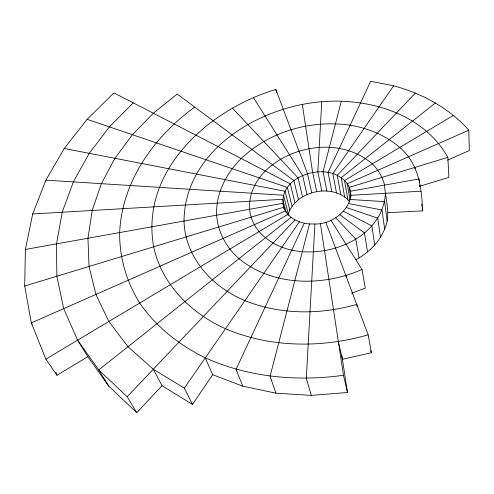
<?xml version="1.0" encoding="UTF-8"?>
<svg xmlns="http://www.w3.org/2000/svg" width="494" height="494" viewBox="0 0 494 494"><rect width="100%" height="100%" fill="white"/><g stroke="black" fill="none" stroke-linecap="round" stroke-linejoin="round"><path stroke-width="0.74" d="M294.974 202.849L298.481 199.675L293.949 180.662L177.173 94.076L153.325 113.231L132.423 134.72L114.948 158.302L101.375 183.675L92.211 210.475L87.951 238.244L89.05 266.451L95.916 294.443L108.853 321.477L127.995 346.708L153.276 369.228L162.026 385.703L136.745 412.712L108.748 386.141L87.833 356.668L56.995 375.267L45.88 359.144L31.326 322.891L24.7 286.014L25.392 249.451L32.697 213.964L45.893 180.156L64.263 148.49L87.135 119.313L113.892 92.897L290.349 183.879L294.974 202.849C291.75 206.418 288.971 210.642 288.101 215.433M284.106 208.703C275.689 180.279 315.61 164.094 337.26 175.358C367.536 191.586 340.514 224.869 314.925 223.998L306.286 378.379L311.288 395.391L347.492 392.502L341.829 355.544M419.597 186.287L448.861 177.414L447.86 157.358C423.401 113.651 369.061 97.775 321.767 101.727L317.846 171.832L321.822 191.036C332.011 190.505 343.305 193.524 349.715 201.966M355.717 259.807C370.766 251.81 383.437 237.972 387.16 221.028C389.278 209.005 385.197 197.118 384.56 185.114C382.597 177.006 378.225 169.738 372.309 163.891C342.181 137.672 292.948 144.149 265.297 170.961C253.379 182.768 246.105 200.552 251.113 217.175C256.775 235.045 274.139 246.271 291.738 250.137C329.98 258.535 382.85 237.101 385.45 193.271M314.925 223.998L309.522 223.943L270.057 376.311L275.985 393.199L311.288 395.391M341.311 101.196L323.027 171.801L326.892 191.036M309.522 223.943L304.316 223.22L236.039 369.327L242.782 386.166L275.985 393.199M162.026 385.703L192.481 404.444L212.71 374.724L205.282 357.866C179.378 345.071 156.116 327.009 139.703 303.026C126.532 281.876 119.35 257.516 119.665 232.563C121.87 181.286 154.245 136.4 194.741 107.099M192.481 404.444L184.361 388.086L299.432 221.855L304.316 223.22M447.57 160.155L469.3 150.54L468.806 130.2C449.058 107.958 422.098 93.514 393.619 85.795L332.851 173.579L336.507 192.858M136.745 412.712L127.18 396.725L295.004 219.886L299.432 221.855M415.423 93.002L337.26 175.358L340.823 194.648M133.269 102.888L109.427 126.896L89.26 153.331L73.334 181.897L62.219 212.235L56.526 243.875L56.841 276.245L63.714 308.627L77.583 340.181L87.833 356.668M295.004 219.886L291.139 217.366L98.726 369.913L108.748 386.141M435.554 102.863L341.193 177.679L344.67 196.983M298.481 199.675C305.175 194.525 313.424 191.623 321.822 191.036M311.745 192.845L307.534 173.715L275.837 89.488C208.974 109.291 139.944 170.597 153.671 246.802C161.612 284.39 191.234 313.431 225.455 328.726C270.416 347.875 321.575 348.19 368.166 334.846L371.432 352.741L342.404 359.292L338.353 341.626M45.88 359.144L287.922 214.365L291.139 217.366M453.523 115.312L344.54 180.501L347.955 199.798M287.922 214.365L285.439 210.969L31.326 322.891L32.178 324.163M468.806 130.2L347.226 183.749L350.073 200.076M387.963 212.716L422.543 210.852C421.839 187.609 418.628 163.434 399.726 147.49C385.82 135.307 368.215 128.236 350.116 125.204C311.325 119.567 269.761 131.299 241.196 158.537C226.203 173.375 215.65 193.697 216.638 215.193C217.786 232.075 226.425 247.605 239.01 258.695C273.176 286.588 322.959 286.582 362.022 269.502L365.276 288.138L351.66 293.22M24.7 286.014L283.729 207.258L285.439 210.969M447.86 157.358L349.172 187.362L350.839 197.001M321.767 101.727C258.368 106.784 184.824 150.584 184.009 221.04C184.954 257.38 212.488 287.354 244.919 300.605C280.351 314.906 320.266 314.882 356.711 304.397L357.125 306.583M25.392 249.451L282.84 203.337L284.525 209.845M350.32 191.252L419.128 178.927L419.455 182.718M347.492 392.502L343.472 375.279C296.882 381.763 248.445 377.274 205.282 357.866M32.697 213.964L282.772 199.298L286.131 212.327M420.869 191.197L350.641 195.315L350.894 196.797M45.893 180.156L283.525 195.235L288.342 214.093M350.104 199.459L384.616 201.651L387.16 221.028M64.263 148.49L285.069 191.252L289.836 210.141M348.721 203.577L382.035 210.03L384.665 229.327M393.619 85.795L370.642 81.288L328.072 172.387L331.826 191.647M87.135 119.313L287.366 187.436L292.065 206.369M346.522 207.566L377.749 218.187L380.497 237.392M212.71 374.724L242.782 386.166M343.558 211.315L371.84 225.9L374.748 245.005M153.276 369.228L184.361 388.086M339.897 214.729L364.455 232.946L367.555 251.946M127.18 396.725L98.726 369.913L77.583 340.181M232.402 108.137L298.08 177.859L302.513 196.908M335.63 217.718L355.785 239.115L359.101 258.016M253.471 97.695L302.643 175.524L306.965 194.617M330.869 220.194L362.022 269.502M55.853 372.451L56.995 375.267M325.737 222.096L368.166 334.846M370.63 350.592L371.432 352.741M275.837 89.488L276.535 92.452M316.734 191.647L312.64 172.474L302.291 104.401M345.849 275.529L346.288 277.752M350.703 193.469L350.962 194.951M320.378 223.374L343.472 375.279M421.58 203.997L421.901 206.282M422.117 207.807L422.543 210.852M414.892 167.38L415.028 168.905M419.653 184.997L419.783 186.516"/></g></svg>
